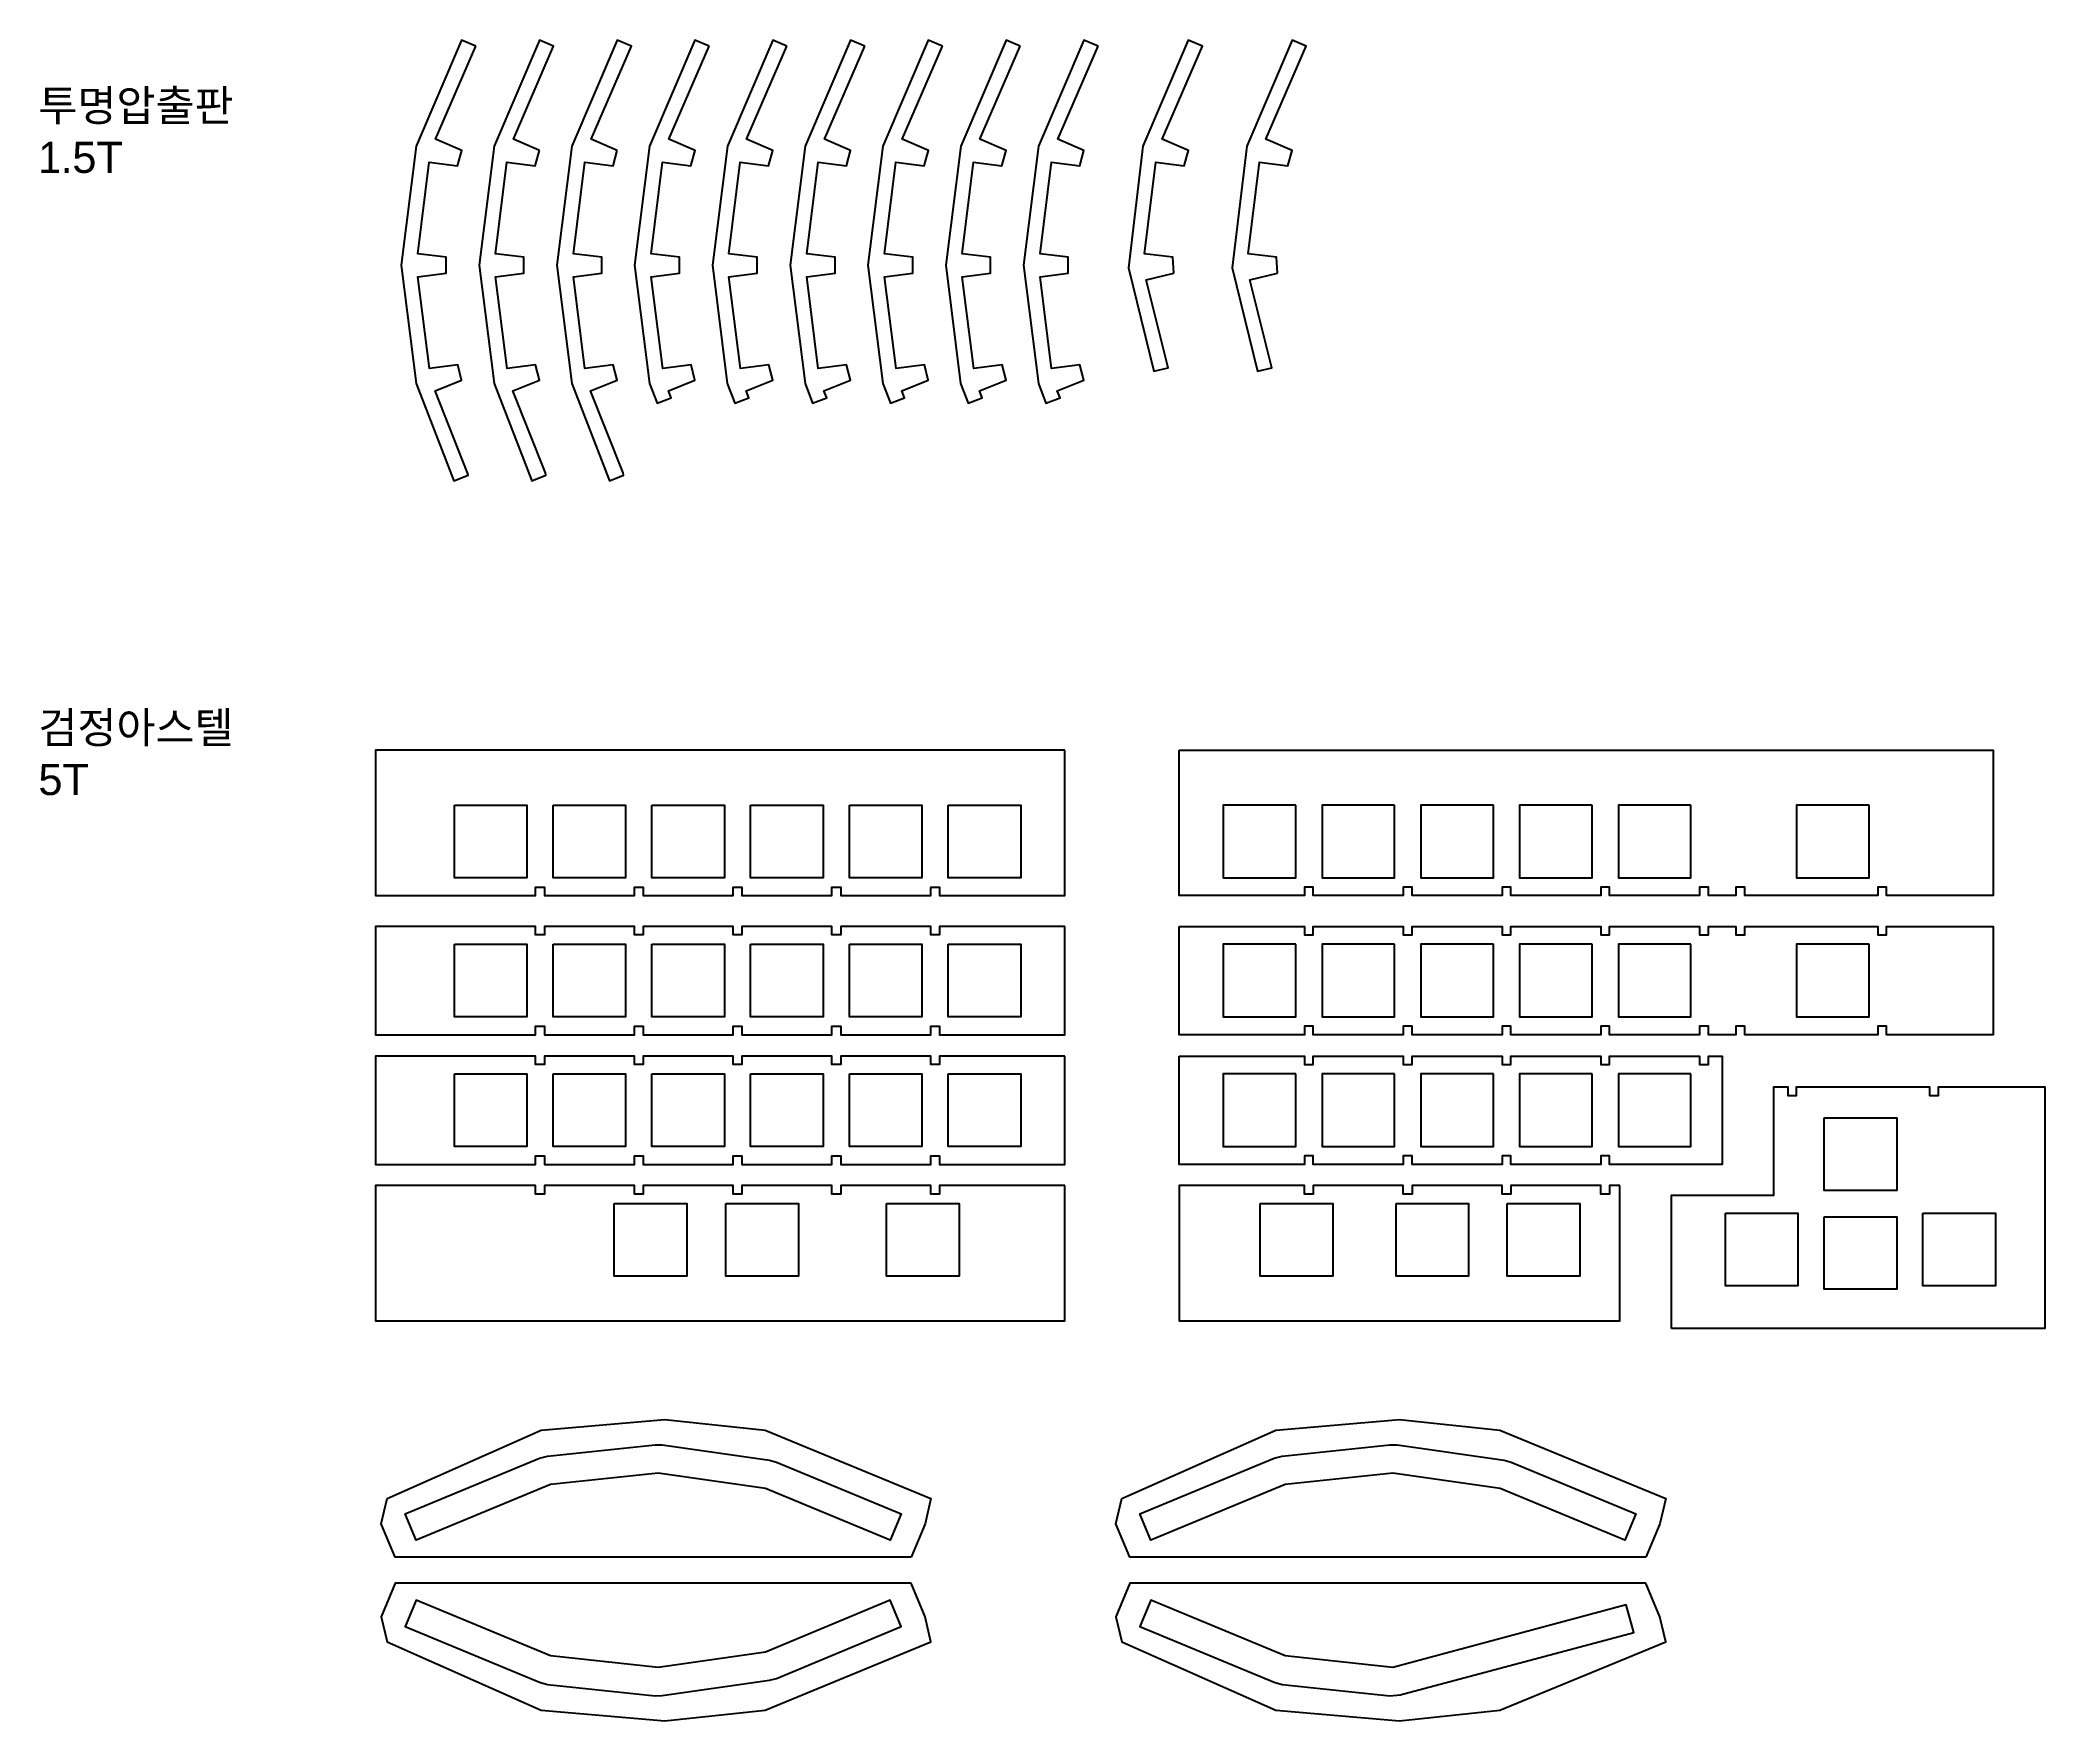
# Model space of a CAD drawing. Header units: millimetres. Extents: x -50 to 337, y 61 to 385.
import ezdxf

# ---------------------------------------------------------------- set-up
doc = ezdxf.new("R2010")
doc.units = ezdxf.units.MM
doc.styles.get("Standard").update_dxf_attribs({"font": 'arial.ttf'})

msp = doc.modelspace()

# ---------------------------------------------------------------- linework, layer by layer
at = {"color": 6}
for points in [[(34.38, 383.81), (31.63, 385.01), (22.89, 364.54), (20, 341.57), (22.88, 318.74), (30.15, 300), (32.88, 301.08), (32.78, 301.51), (26.52, 317.38), (31.64, 319.4), (30.88, 322.38), (25.42, 321.69), (23.19, 339.35), (28.65, 340.04), (28.65, 343.11), (23.19, 343.79), (25.38, 361.46), (30.84, 360.78), (31.65, 363.74), (26.61, 365.93)], [(46.65, 363.74), (41.61, 365.93), (49.38, 383.81), (46.63, 385.01), (37.89, 364.54), (35, 341.57), (37.88, 318.74), (45.15, 300), (47.88, 301.08), (47.78, 301.51), (41.52, 317.38), (46.64, 319.4), (45.88, 322.38), (40.42, 321.69), (38.19, 339.35), (43.65, 340.04), (43.65, 343.11), (38.19, 343.79), (40.38, 361.46), (45.84, 360.78)], [(61.65, 363.74), (56.61, 365.93), (64.38, 383.81), (61.63, 385.01), (52.89, 364.54), (50, 341.57), (52.88, 318.74), (60.15, 300), (62.88, 301.08), (62.78, 301.51), (56.52, 317.38), (61.64, 319.4), (60.88, 322.38), (55.42, 321.69), (53.19, 339.35), (58.65, 340.04), (58.65, 343.11), (53.19, 343.79), (55.38, 361.46), (60.84, 360.78)], [(79.38, 383.81), (76.63, 385.01), (67.89, 364.54), (65, 341.57), (67.88, 318.74), (69.34, 314.98), (72.06, 316.03), (71.52, 317.38), (76.64, 319.4), (75.88, 322.38), (70.42, 321.69), (68.19, 339.35), (73.65, 340.04), (73.65, 343.11), (68.19, 343.79), (70.38, 361.46), (75.84, 360.78), (76.65, 363.74), (71.61, 365.93)], [(94.38, 383.81), (91.63, 385.01), (82.89, 364.54), (80, 341.57), (82.88, 318.74), (84.34, 314.98), (87.06, 316.03), (86.52, 317.38), (91.64, 319.4), (90.88, 322.38), (85.42, 321.69), (83.19, 339.35), (88.65, 340.04), (88.65, 343.11), (83.19, 343.79), (85.38, 361.46), (90.84, 360.78), (91.65, 363.74), (86.61, 365.93)], [(109.38, 383.81), (106.63, 385.01), (97.89, 364.54), (95, 341.57), (97.88, 318.74), (99.34, 314.98), (102.06, 316.03), (101.52, 317.38), (106.64, 319.4), (105.88, 322.38), (100.42, 321.69), (98.19, 339.35), (103.65, 340.04), (103.65, 343.11), (98.19, 343.79), (100.38, 361.46), (105.84, 360.78), (106.65, 363.74), (101.61, 365.93)], [(124.38, 383.81), (121.63, 385.01), (112.89, 364.54), (110, 341.57), (112.88, 318.74), (114.34, 314.98), (117.06, 316.03), (116.52, 317.38), (121.64, 319.4), (120.88, 322.38), (115.42, 321.69), (113.19, 339.35), (118.65, 340.04), (118.65, 343.11), (113.19, 343.79), (115.38, 361.46), (120.84, 360.78), (121.65, 363.74), (116.61, 365.93)], [(139.38, 383.81), (136.63, 385.01), (127.89, 364.54), (125, 341.57), (127.88, 318.74), (129.34, 314.98), (132.06, 316.03), (131.52, 317.38), (136.64, 319.4), (135.88, 322.38), (130.42, 321.69), (128.19, 339.35), (133.65, 340.04), (133.65, 343.11), (128.19, 343.79), (130.38, 361.46), (135.84, 360.78), (136.65, 363.74), (131.61, 365.93)], [(154.38, 383.81), (151.63, 385.01), (142.89, 364.54), (140, 341.57), (142.88, 318.74), (144.34, 314.98), (147.06, 316.03), (146.52, 317.38), (151.64, 319.4), (150.88, 322.38), (145.42, 321.69), (143.19, 339.35), (148.65, 340.04), (148.65, 343.11), (143.19, 343.79), (145.38, 361.46), (150.84, 360.78), (151.65, 363.74), (146.61, 365.93)], [(168.99, 340.07), (168.81, 343.11), (163.35, 343.79), (165.54, 361.46), (171, 360.78), (171.81, 363.74), (166.77, 365.93), (174.54, 383.81), (171.79, 385.01), (163.05, 364.54), (160.23, 341.07), (165.12, 321.12), (167.88, 321.8), (163.66, 338.74)], [(188.99, 340.07), (188.81, 343.11), (183.35, 343.79), (185.54, 361.46), (191, 360.78), (191.81, 363.74), (186.77, 365.93), (194.54, 383.81), (191.79, 385.01), (183.05, 364.54), (180.23, 341.07), (185.12, 321.12), (187.88, 321.8), (183.66, 338.74)], [(148, 248.05), (15, 248.05), (15, 220), (45.9, 220), (45.9, 221.65), (47.6, 221.65), (47.6, 220), (64.95, 220), (64.95, 221.65), (66.65, 221.65), (66.65, 220), (84, 220), (84, 221.65), (85.7, 221.65), (85.7, 220), (103.05, 220), (103.05, 221.65), (104.75, 221.65), (104.75, 220), (122.1, 220), (122.1, 221.65), (123.8, 221.65), (123.8, 220), (148, 220)], [(170, 248.05), (327, 248.05), (327, 220), (306.47, 220), (306.47, 221.65), (304.77, 221.65), (304.77, 220), (279.1, 220), (279.1, 221.65), (277.4, 221.65), (277.4, 220), (272.1, 220), (272.1, 221.65), (270.4, 221.65), (270.4, 220), (253.05, 220), (253.05, 221.65), (251.35, 221.65), (251.35, 220), (234, 220), (234, 221.65), (232.3, 221.65), (232.3, 220), (214.95, 220), (214.95, 221.65), (213.25, 221.65), (213.25, 220), (195.9, 220), (195.9, 221.65), (194.2, 221.65), (194.2, 220), (170, 220)], [(148, 214.05), (123.8, 214.05), (123.8, 212.4), (122.1, 212.4), (122.1, 214.05), (104.75, 214.05), (104.75, 212.4), (103.05, 212.4), (103.05, 214.05), (85.7, 214.05), (85.7, 212.4), (84, 212.4), (84, 214.05), (66.65, 214.05), (66.65, 212.4), (64.95, 212.4), (64.95, 214.05), (47.6, 214.05), (47.6, 212.4), (45.9, 212.4), (45.9, 214.05), (15, 214.05), (15, 193.15), (45.9, 193.15), (45.9, 194.8), (47.6, 194.8), (47.6, 193.15), (64.95, 193.15), (64.95, 194.8), (66.65, 194.8), (66.65, 193.15), (84, 193.15), (84, 194.8), (85.7, 194.8), (85.7, 193.15), (103.05, 193.15), (103.05, 194.8), (104.75, 194.8), (104.75, 193.15), (122.1, 193.15), (122.1, 194.8), (123.8, 194.8), (123.8, 193.15), (148, 193.15)], [(170, 214.05), (194.2, 214.05), (194.2, 212.4), (195.9, 212.4), (195.9, 214.05), (213.25, 214.05), (213.25, 212.4), (214.95, 212.4), (214.95, 214.05), (232.3, 214.05), (232.3, 212.4), (234, 212.4), (234, 214.05), (251.35, 214.05), (251.35, 212.4), (253.05, 212.4), (253.05, 214.05), (270.4, 214.05), (270.4, 212.4), (272.1, 212.4), (272.1, 214.05), (277.4, 214.05), (277.4, 212.4), (279.1, 212.4), (279.1, 214.05), (304.77, 214.05), (304.77, 212.4), (306.47, 212.4), (306.47, 214.05), (327, 214.05), (327, 193.15), (306.47, 193.15), (306.47, 194.8), (304.77, 194.8), (304.77, 193.15), (279.1, 193.15), (279.1, 194.8), (277.4, 194.8), (277.4, 193.15), (272.1, 193.15), (272.1, 194.8), (270.4, 194.8), (270.4, 193.15), (253.05, 193.15), (253.05, 194.8), (251.35, 194.8), (251.35, 193.15), (234, 193.15), (234, 194.8), (232.3, 194.8), (232.3, 193.15), (214.95, 193.15), (214.95, 194.8), (213.25, 194.8), (213.25, 193.15), (195.9, 193.15), (195.9, 194.8), (194.2, 194.8), (194.2, 193.15), (170, 193.15)], [(148, 189.05), (123.8, 189.05), (123.8, 187.4), (122.1, 187.4), (122.1, 189.05), (104.75, 189.05), (104.75, 187.4), (103.05, 187.4), (103.05, 189.05), (85.7, 189.05), (85.7, 187.4), (84, 187.4), (84, 189.05), (66.65, 189.05), (66.65, 187.4), (64.95, 187.4), (64.95, 189.05), (47.6, 189.05), (47.6, 187.4), (45.9, 187.4), (45.9, 189.05), (15, 189.05), (15, 168.15), (45.9, 168.15), (45.9, 169.8), (47.6, 169.8), (47.6, 168.15), (64.95, 168.15), (64.95, 169.8), (66.65, 169.8), (66.65, 168.15), (84, 168.15), (84, 169.8), (85.7, 169.8), (85.7, 168.15), (103.05, 168.15), (103.05, 169.8), (104.75, 169.8), (104.75, 168.15), (122.1, 168.15), (122.1, 169.8), (123.8, 169.8), (123.8, 168.15), (148, 168.15)], [(170, 189.05), (194.2, 189.05), (194.2, 187.4), (195.9, 187.4), (195.9, 189.05), (213.25, 189.05), (213.25, 187.4), (214.95, 187.4), (214.95, 189.05), (232.3, 189.05), (232.3, 187.4), (234, 187.4), (234, 189.05), (251.35, 189.05), (251.35, 187.4), (253.05, 187.4), (253.05, 189.05), (270.4, 189.05), (270.4, 187.4), (272.1, 187.4), (272.1, 189.05), (274.75, 189.05), (274.75, 168.15), (253.05, 168.15), (253.05, 169.8), (251.35, 169.8), (251.35, 168.15), (234, 168.15), (234, 169.8), (232.3, 169.8), (232.3, 168.15), (214.95, 168.15), (214.95, 169.8), (213.25, 169.8), (213.25, 168.15), (195.9, 168.15), (195.9, 169.8), (194.2, 169.8), (194.2, 168.15), (170, 168.15)], [(148, 164.05), (123.8, 164.05), (123.8, 162.4), (122.1, 162.4), (122.1, 164.05), (104.75, 164.05), (104.75, 162.4), (103.05, 162.4), (103.05, 164.05), (85.7, 164.05), (85.7, 162.4), (84, 162.4), (84, 164.05), (66.65, 164.05), (66.65, 162.4), (64.95, 162.4), (64.95, 164.05), (47.6, 164.05), (47.6, 162.4), (45.9, 162.4), (45.9, 164.05), (15, 164.05), (15, 138), (148, 138)], [(255, 164.05), (253.05, 164.05), (253.05, 162.4), (251.35, 162.4), (251.35, 164.05), (234, 164.05), (234, 162.4), (232.3, 162.4), (232.3, 164.05), (214.95, 164.05), (214.95, 162.4), (213.25, 162.4), (213.25, 164.05), (195.9, 164.05), (195.9, 162.4), (194.2, 162.4), (194.2, 164.05), (170, 164.05), (170, 138), (255, 138)], [(118.35, 92.36), (18.8, 92.36), (16.12, 98.82), (17.25, 103.69), (46.98, 116.87), (70.82, 118.91), (90.17, 116.87), (122.15, 103.69), (121.02, 98.82)], [(260.05, 92.36), (160.51, 92.36), (157.83, 98.82), (158.96, 103.69), (188.69, 116.87), (212.53, 118.91), (231.87, 116.87), (263.86, 103.69), (262.73, 98.82)], [(118.35, 87.36), (18.8, 87.36), (16.12, 80.89), (17.25, 76.02), (46.98, 62.84), (70.82, 60.8), (90.17, 62.84), (122.15, 76.02), (121.02, 80.89)], [(260.05, 87.36), (160.51, 87.36), (157.83, 80.89), (158.96, 76.02), (188.69, 62.84), (212.53, 60.8), (231.87, 62.84), (263.86, 76.02), (262.73, 80.89)]]:
    msp.add_lwpolyline(points, close=True, dxfattribs=at)
at = {"color": 3}
for points in [[(30.23, 237.44), (44.22, 237.44), (44.22, 223.45), (30.23, 223.45), (30.23, 237.44)], [(49.28, 237.44), (63.27, 237.44), (63.27, 223.45), (49.28, 223.45), (49.28, 237.44)], [(68.33, 237.44), (82.32, 237.44), (82.32, 223.45), (68.33, 223.45), (68.33, 237.44)], [(87.38, 237.44), (101.37, 237.44), (101.37, 223.45), (87.38, 223.45), (87.38, 237.44)], [(106.43, 237.44), (120.42, 237.44), (120.42, 223.45), (106.43, 223.45), (106.43, 237.44)], [(125.48, 237.44), (139.47, 237.44), (139.47, 223.45), (125.48, 223.45), (125.48, 237.44)], [(192.52, 237.44), (178.53, 237.44), (178.53, 223.45), (192.52, 223.45), (192.52, 237.44)], [(211.57, 237.44), (197.58, 237.44), (197.58, 223.45), (211.57, 223.45), (211.57, 237.44)], [(230.62, 237.44), (216.63, 237.44), (216.63, 223.45), (230.62, 223.45), (230.62, 237.44)], [(249.67, 237.44), (235.68, 237.44), (235.68, 223.45), (249.67, 223.45), (249.67, 237.44)], [(268.72, 237.44), (254.73, 237.44), (254.73, 223.45), (268.72, 223.45), (268.72, 237.44)], [(303.09, 237.44), (289.09, 237.44), (289.09, 223.45), (303.09, 223.45), (303.09, 237.44)], [(30.23, 210.6), (44.22, 210.6), (44.22, 196.61), (30.23, 196.61), (30.23, 210.6)], [(49.28, 210.6), (63.27, 210.6), (63.27, 196.61), (49.28, 196.61), (49.28, 210.6)], [(68.33, 210.6), (82.32, 210.6), (82.32, 196.61), (68.33, 196.61), (68.33, 210.6)], [(87.38, 210.6), (101.37, 210.6), (101.37, 196.61), (87.38, 196.61), (87.38, 210.6)], [(106.43, 210.6), (120.42, 210.6), (120.42, 196.61), (106.43, 196.61), (106.43, 210.6)], [(125.48, 210.6), (139.47, 210.6), (139.47, 196.61), (125.48, 196.61), (125.48, 210.6)], [(192.52, 210.6), (178.53, 210.6), (178.53, 196.61), (192.52, 196.61), (192.52, 210.6)], [(211.57, 210.6), (197.58, 210.6), (197.58, 196.61), (211.57, 196.61), (211.57, 210.6)], [(230.62, 210.6), (216.63, 210.6), (216.63, 196.61), (230.62, 196.61), (230.62, 210.6)], [(249.67, 210.6), (235.68, 210.6), (235.68, 196.61), (249.67, 196.61), (249.67, 210.6)], [(268.72, 210.6), (254.73, 210.6), (254.73, 196.61), (268.72, 196.61), (268.72, 210.6)], [(303.09, 210.6), (289.09, 210.6), (289.09, 196.61), (303.09, 196.61), (303.09, 210.6)], [(30.23, 185.6), (44.22, 185.6), (44.22, 171.61), (30.23, 171.61), (30.23, 185.6)], [(49.28, 185.6), (63.27, 185.6), (63.27, 171.61), (49.28, 171.61), (49.28, 185.6)], [(68.33, 185.6), (82.32, 185.6), (82.32, 171.61), (68.33, 171.61), (68.33, 185.6)], [(87.38, 185.6), (101.37, 185.6), (101.37, 171.61), (87.38, 171.61), (87.38, 185.6)], [(106.43, 185.6), (120.42, 185.6), (120.42, 171.61), (106.43, 171.61), (106.43, 185.6)], [(125.48, 185.6), (139.47, 185.6), (139.47, 171.61), (125.48, 171.61), (125.48, 185.6)], [(192.52, 185.6), (178.53, 185.6), (178.53, 171.61), (192.52, 171.61), (192.52, 185.6)], [(211.57, 185.6), (197.58, 185.6), (197.58, 171.61), (211.57, 171.61), (211.57, 185.6)], [(230.62, 185.6), (216.63, 185.6), (216.63, 171.61), (230.62, 171.61), (230.62, 185.6)], [(249.67, 185.6), (235.68, 185.6), (235.68, 171.61), (249.67, 171.61), (249.67, 185.6)], [(268.72, 185.6), (254.73, 185.6), (254.73, 171.61), (268.72, 171.61), (268.72, 185.6)], [(294.43, 177.1), (308.42, 177.1), (308.42, 163.1), (294.43, 163.1), (294.43, 177.1)], [(61.06, 160.6), (75.06, 160.6), (75.06, 146.6), (61.06, 146.6), (61.06, 160.6)], [(82.61, 160.6), (96.61, 160.6), (96.61, 146.6), (82.61, 146.6), (82.61, 160.6)], [(113.57, 160.6), (127.57, 160.6), (127.57, 146.6), (113.57, 146.6), (113.57, 160.6)], [(185.67, 160.6), (199.67, 160.6), (199.67, 146.6), (185.67, 146.6), (185.67, 160.6)], [(211.87, 160.6), (225.86, 160.6), (225.86, 146.6), (211.87, 146.6), (211.87, 160.6)], [(233.3, 160.6), (247.29, 160.6), (247.29, 146.6), (233.3, 146.6), (233.3, 160.6)], [(275.38, 158.75), (289.37, 158.75), (289.37, 144.75), (275.38, 144.75), (275.38, 158.75)], [(313.48, 158.75), (327.47, 158.75), (327.47, 144.75), (313.48, 144.75), (313.48, 158.75)], [(294.43, 158.05), (308.42, 158.05), (308.42, 144.05), (294.43, 144.05), (294.43, 158.05)]]:
    msp.add_lwpolyline(points, close=True, dxfattribs=at)
at = {"color": 6}
msp.add_lwpolyline([(265, 136.5), (265, 162.2), (284.75, 162.2), (284.75, 183.1), (287.4, 183.1), (287.4, 181.45), (289.1, 181.45), (289.1, 183.1), (314.77, 183.1), (314.77, 181.45), (316.47, 181.45), (316.47, 183.1), (337, 183.1), (337, 136.5), (265, 136.5)], dxfattribs=at)
at = {"color": 3}
for points in [[(48.76, 106.39), (22.85, 95.65), (20.74, 100.74), (46.66, 111.47), (48.18, 111.86), (68.96, 114.07), (70.33, 114.04), (91.02, 111.07), (92.34, 110.71), (116.41, 100.74), (114.3, 95.65), (90.23, 105.62), (69.55, 108.6), (48.76, 106.39)], [(190.47, 106.39), (164.56, 95.65), (162.45, 100.74), (188.37, 111.47), (189.89, 111.86), (210.67, 114.07), (212.04, 114.04), (232.72, 111.07), (234.05, 110.71), (258.11, 100.74), (256.01, 95.65), (231.94, 105.62), (211.25, 108.6), (190.47, 106.39)], [(48.76, 73.32), (22.85, 84.06), (20.74, 78.98), (46.66, 68.24), (48.18, 67.85), (68.96, 65.64), (70.33, 65.67), (91.02, 68.64), (92.34, 69.01), (116.41, 78.98), (114.3, 84.06), (90.23, 74.09), (69.55, 71.11), (48.76, 73.32)], [(211.25, 71.11), (190.47, 73.32), (164.56, 84.06), (162.45, 78.98), (188.37, 68.24), (189.89, 67.85), (210.67, 65.64), (212.68, 65.8), (257.69, 77.86), (256.27, 83.17), (211.25, 71.11)]]:
    msp.add_lwpolyline(points, dxfattribs=at)

# ---------------------------------------------------------------- texts
at = {"color": 9, "true_color": 0xafd9aa, "char_height": 6, "width": 72.3717, "attachment_point": 1}
for s, insert in [('{\\fGulim|b0|i0|c129|p50;투명압출판\\P1.}5T', (-50, 375.39)), ('{\\fGulim|b0|i0|c129|p50;검정아스텔\\P}5T', (-50, 255.39))]:
    msp.add_mtext(s, dxfattribs=dict(at, insert=insert))

doc.saveas('drawing.dxf')
